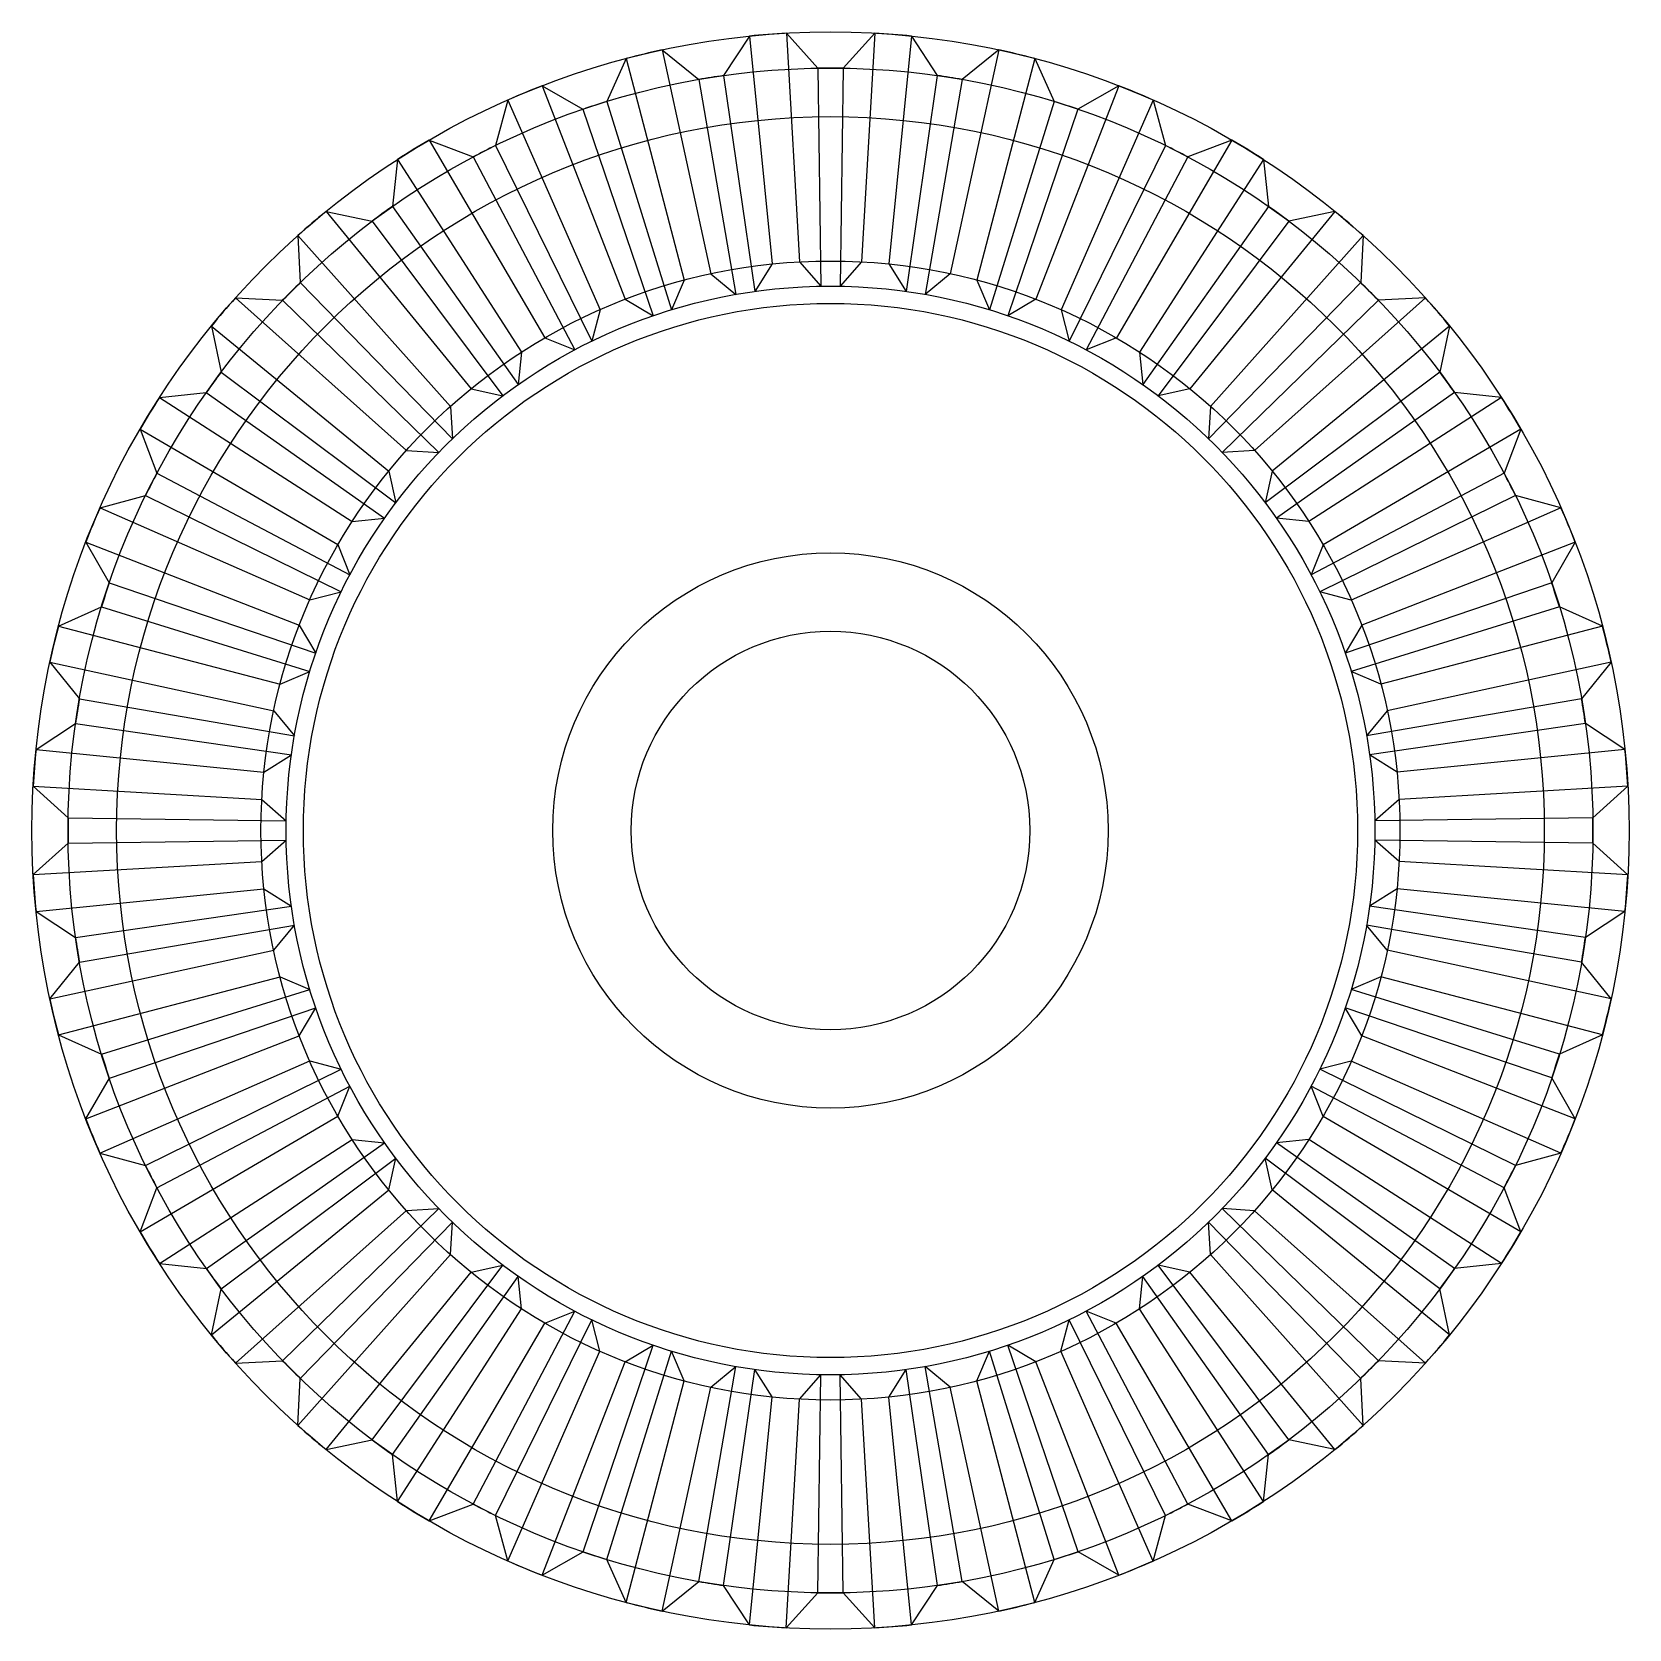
# Model space of a CAD drawing. Header units: millimetres. Extents: x -101.6 to -50.7, y -108.5 to -57.6.
import ezdxf

# ---------------------------------------------------------------- set-up
doc = ezdxf.new("R2010")
doc.units = ezdxf.units.MM
doc.layers.get('0').update_dxf_attribs({"linetype": 'CONTINUOUS'})

msp = doc.modelspace()

# ---------------------------------------------------------------- linework, layer by layer
for p, q in [((-78.733, -57.687), (-79.556, -58.946)), ((-78.733, -57.687), (-78.007, -64.951)), ((-77.557, -57.595), (-76.55, -58.709)), ((-77.557, -57.595), (-77.138, -64.883)), ((-74.741, -57.595), (-75.751, -58.709)), ((-74.741, -57.595), (-75.16, -64.883)), ((-73.565, -57.687), (-74.291, -64.951)), ((-73.565, -57.687), (-72.745, -58.946)), ((-82.662, -58.403), (-83.278, -59.775)), ((-82.662, -58.403), (-80.808, -65.464)), ((-81.515, -58.128), (-80.346, -59.071)), ((-81.515, -58.128), (-79.961, -65.261)), ((-70.783, -58.128), (-72.337, -65.261)), ((-70.783, -58.128), (-71.955, -59.071)), ((-69.636, -58.404), (-71.49, -65.464)), ((-69.636, -58.404), (-69.023, -59.774)), ((-79.556, -58.946), (-78.562, -65.824)), ((-76.55, -58.709), (-76.453, -65.659)), ((-75.751, -58.709), (-75.844, -65.659)), ((-72.745, -58.946), (-73.736, -65.825)), ((-85.341, -59.274), (-84.039, -60.022)), ((-85.341, -59.274), (-82.69, -66.075)), ((-80.346, -59.071), (-79.163, -65.92)), ((-71.955, -59.071), (-73.134, -65.92)), ((-66.957, -59.274), (-69.608, -66.076)), ((-66.957, -59.274), (-68.262, -60.022)), ((-86.431, -59.725), (-86.825, -61.176)), ((-86.431, -59.725), (-83.495, -66.409)), ((-84.039, -60.022), (-81.799, -66.601)), ((-83.278, -59.775), (-81.22, -66.413)), ((-69.023, -59.774), (-71.078, -66.414)), ((-68.262, -60.022), (-70.498, -66.602)), ((-65.867, -59.725), (-68.803, -66.409)), ((-65.867, -59.725), (-65.476, -61.175)), ((-88.94, -61.004), (-87.537, -61.539)), ((-88.94, -61.004), (-85.258, -67.307)), ((-63.358, -61.004), (-67.04, -67.308)), ((-63.358, -61.004), (-64.764, -61.538)), ((-87.537, -61.539), (-84.296, -67.687)), ((-86.825, -61.176), (-83.753, -67.411)), ((-65.476, -61.175), (-68.545, -67.411)), ((-64.764, -61.538), (-68.002, -67.688)), ((-89.946, -61.62), (-90.108, -63.115)), ((-89.946, -61.62), (-86.001, -67.762)), ((-62.352, -61.621), (-66.297, -67.763)), ((-62.352, -61.621), (-62.193, -63.114)), ((-90.108, -63.115), (-86.099, -68.792)), ((-62.193, -63.114), (-66.199, -68.793)), ((-92.225, -63.275), (-90.755, -63.585)), ((-92.225, -63.275), (-87.602, -68.925)), ((-90.755, -63.585), (-86.592, -69.15)), ((-61.546, -63.584), (-65.706, -69.151)), ((-60.074, -63.276), (-64.696, -68.926)), ((-60.074, -63.276), (-61.546, -63.584)), ((-93.122, -64.041), (-93.048, -65.543)), ((-93.122, -64.041), (-88.264, -69.491)), ((-59.177, -64.042), (-64.034, -69.492)), ((-59.177, -64.042), (-59.253, -65.542)), ((-78.007, -64.951), (-78.562, -65.824)), ((-77.138, -64.883), (-76.453, -65.659)), ((-75.16, -64.883), (-75.844, -65.659)), ((-74.291, -64.951), (-73.736, -65.825)), ((-93.048, -65.543), (-88.2, -70.523)), ((-80.808, -65.464), (-81.22, -66.413)), ((-79.961, -65.261), (-79.163, -65.92)), ((-72.337, -65.261), (-73.134, -65.92)), ((-71.49, -65.464), (-71.078, -66.414)), ((-59.253, -65.542), (-64.098, -70.525)), ((-95.113, -66.033), (-93.613, -66.109)), ((-95.113, -66.033), (-89.664, -70.89)), ((-93.613, -66.109), (-88.631, -70.954)), ((-82.69, -66.075), (-81.799, -66.601)), ((-69.608, -66.076), (-70.498, -66.602)), ((-58.687, -66.108), (-63.667, -70.956)), ((-57.185, -66.034), (-62.635, -70.891)), ((-57.185, -66.034), (-58.687, -66.108)), ((-83.495, -66.409), (-83.753, -67.411)), ((-68.803, -66.409), (-68.545, -67.411)), ((-95.879, -66.93), (-95.572, -68.402)), ((-95.879, -66.93), (-90.229, -71.552)), ((-56.419, -66.931), (-62.069, -71.553)), ((-56.419, -66.931), (-56.729, -68.4)), ((-85.258, -67.307), (-84.296, -67.687)), ((-67.04, -67.308), (-68.002, -67.688)), ((-86.001, -67.762), (-86.099, -68.792)), ((-66.297, -67.763), (-66.199, -68.793)), ((-95.572, -68.402), (-90.004, -72.562)), ((-56.729, -68.4), (-62.294, -72.564)), ((-97.535, -69.208), (-96.042, -69.049)), ((-97.535, -69.208), (-91.393, -73.153)), ((-96.042, -69.049), (-90.362, -73.055)), ((-87.602, -68.925), (-86.592, -69.15)), ((-64.696, -68.926), (-65.706, -69.151)), ((-56.259, -69.047), (-61.936, -73.057)), ((-54.764, -69.21), (-60.906, -73.154)), ((-54.764, -69.21), (-56.259, -69.047)), ((-88.264, -69.491), (-88.2, -70.523)), ((-64.034, -69.492), (-64.098, -70.525)), ((-98.151, -70.214), (-97.617, -71.62)), ((-98.151, -70.214), (-91.848, -73.896)), ((-54.147, -70.215), (-60.451, -73.897)), ((-54.147, -70.215), (-54.683, -71.618)), ((-89.664, -70.89), (-88.631, -70.954)), ((-62.635, -70.891), (-63.667, -70.956)), ((-97.617, -71.62), (-91.467, -74.858)), ((-90.229, -71.552), (-90.004, -72.562)), ((-62.069, -71.553), (-62.294, -72.564)), ((-54.683, -71.618), (-60.831, -74.86)), ((-99.43, -72.724), (-97.98, -72.333)), ((-99.43, -72.724), (-92.746, -75.659)), ((-97.98, -72.333), (-91.744, -75.401)), ((-54.32, -72.331), (-60.554, -75.403)), ((-52.869, -72.725), (-59.552, -75.66)), ((-52.869, -72.725), (-54.32, -72.331)), ((-91.393, -73.153), (-90.362, -73.055)), ((-60.906, -73.154), (-61.936, -73.057)), ((-99.881, -73.813), (-99.134, -75.118)), ((-99.881, -73.813), (-93.08, -76.464)), ((-91.848, -73.896), (-91.467, -74.858)), ((-60.451, -73.897), (-60.831, -74.86)), ((-52.417, -73.815), (-59.219, -76.465)), ((-52.417, -73.815), (-53.166, -75.117)), ((-99.134, -75.118), (-92.553, -77.355)), ((-53.166, -75.117), (-59.745, -77.356)), ((-92.746, -75.659), (-91.744, -75.401)), ((-59.552, -75.66), (-60.554, -75.403)), ((-100.752, -76.492), (-99.381, -75.879)), ((-99.381, -75.879), (-92.742, -77.934)), ((-52.919, -75.877), (-59.557, -77.936)), ((-51.547, -76.494), (-52.919, -75.877)), ((-100.752, -76.492), (-93.691, -78.346)), ((-93.08, -76.464), (-92.553, -77.355)), ((-59.219, -76.465), (-59.745, -77.356)), ((-51.547, -76.494), (-58.608, -78.347)), ((-101.027, -77.639), (-100.085, -78.811)), ((-101.027, -77.639), (-93.895, -79.193)), ((-51.272, -77.64), (-58.404, -79.194)), ((-51.272, -77.64), (-52.215, -78.809)), ((-93.691, -78.346), (-92.742, -77.934)), ((-58.608, -78.347), (-59.557, -77.936)), ((-100.085, -78.811), (-93.236, -79.99)), ((-52.215, -78.809), (-59.063, -79.992)), ((-93.895, -79.193), (-93.236, -79.99)), ((-58.404, -79.194), (-59.063, -79.992)), ((-101.468, -80.421), (-100.21, -79.601)), ((-100.21, -79.601), (-93.331, -80.592)), ((-52.09, -79.599), (-58.968, -80.594)), ((-50.831, -80.422), (-52.09, -79.599)), ((-101.468, -80.421), (-94.204, -81.147)), ((-94.204, -81.147), (-93.331, -80.592)), ((-58.095, -81.149), (-58.968, -80.594)), ((-50.831, -80.422), (-58.095, -81.149)), ((-101.561, -81.597), (-100.446, -82.607)), ((-101.561, -81.597), (-94.273, -82.016)), ((-50.739, -81.598), (-58.027, -82.017)), ((-50.739, -81.598), (-51.853, -82.605)), ((-94.273, -82.016), (-93.497, -82.7)), ((-58.027, -82.017), (-58.802, -82.702)), ((-100.446, -82.607), (-93.497, -82.7)), ((-51.853, -82.605), (-58.802, -82.702)), ((-101.561, -84.413), (-100.446, -83.407)), ((-100.446, -83.407), (-93.497, -83.31)), ((-94.273, -83.995), (-93.497, -83.31)), ((-58.027, -83.996), (-58.802, -83.311)), ((-51.853, -83.405), (-58.802, -83.311)), ((-50.739, -84.415), (-51.853, -83.405)), ((-101.561, -84.413), (-94.273, -83.995)), ((-50.739, -84.415), (-58.027, -83.996)), ((-101.468, -85.589), (-94.204, -84.863)), ((-94.204, -84.863), (-93.331, -85.418)), ((-58.095, -84.864), (-58.968, -85.42)), ((-50.831, -85.591), (-58.095, -84.864)), ((-100.21, -86.413), (-93.331, -85.418)), ((-52.089, -86.411), (-58.968, -85.42)), ((-101.468, -85.589), (-100.21, -86.413)), ((-100.084, -87.203), (-93.236, -86.02)), ((-93.895, -86.818), (-93.236, -86.02)), ((-50.831, -85.591), (-52.089, -86.411)), ((-58.405, -86.819), (-59.064, -86.021)), ((-52.214, -87.201), (-59.064, -86.021)), ((-101.028, -88.371), (-93.895, -86.818)), ((-51.272, -88.373), (-58.405, -86.819)), ((-101.028, -88.371), (-100.084, -87.203)), ((-51.272, -88.373), (-52.214, -87.201)), ((-100.752, -89.518), (-93.692, -87.665)), ((-93.692, -87.665), (-92.742, -88.076)), ((-58.608, -87.666), (-59.557, -88.078)), ((-51.547, -89.52), (-58.608, -87.666)), ((-99.38, -90.134), (-92.742, -88.076)), ((-52.918, -90.133), (-59.557, -88.078)), ((-99.133, -90.895), (-92.554, -88.655)), ((-93.08, -89.547), (-92.554, -88.655)), ((-59.22, -89.548), (-59.746, -88.657)), ((-53.165, -90.893), (-59.746, -88.657)), ((-100.752, -89.518), (-99.38, -90.134)), ((-99.882, -92.197), (-93.08, -89.547)), ((-52.418, -92.198), (-59.22, -89.548)), ((-51.547, -89.52), (-52.918, -90.133)), ((-99.431, -93.287), (-92.747, -90.351)), ((-92.747, -90.351), (-91.745, -90.609)), ((-59.553, -90.353), (-60.555, -90.611)), ((-52.869, -93.288), (-59.553, -90.353)), ((-99.882, -92.197), (-99.133, -90.895)), ((-97.979, -93.681), (-91.745, -90.609)), ((-54.319, -93.679), (-60.555, -90.611)), ((-52.418, -92.198), (-53.165, -90.893)), ((-97.616, -94.393), (-91.468, -91.152)), ((-91.848, -92.115), (-91.468, -91.152)), ((-60.451, -92.116), (-60.832, -91.154)), ((-54.682, -94.392), (-60.832, -91.154)), ((-98.152, -95.796), (-91.848, -92.115)), ((-54.148, -95.798), (-60.451, -92.116)), ((-97.536, -96.802), (-91.393, -92.857)), ((-96.041, -96.964), (-90.364, -92.955)), ((-91.393, -92.857), (-90.364, -92.955)), ((-60.907, -92.858), (-61.937, -92.957)), ((-56.258, -96.963), (-61.937, -92.957)), ((-54.764, -96.803), (-60.907, -92.858)), ((-99.431, -93.287), (-97.979, -93.681)), ((-95.57, -97.611), (-90.005, -93.448)), ((-90.23, -94.458), (-90.005, -93.448)), ((-62.07, -94.459), (-62.295, -93.45)), ((-56.728, -97.61), (-62.295, -93.45)), ((-52.869, -93.288), (-54.319, -93.679)), ((-98.152, -95.796), (-97.616, -94.393)), ((-95.88, -99.081), (-90.23, -94.458)), ((-56.42, -99.082), (-62.07, -94.459)), ((-54.148, -95.798), (-54.682, -94.392)), ((-95.114, -99.978), (-89.665, -95.121)), ((-93.612, -99.904), (-88.632, -95.056)), ((-89.665, -95.121), (-88.632, -95.056)), ((-62.635, -95.122), (-63.668, -95.058)), ((-58.686, -99.903), (-63.668, -95.058)), ((-57.186, -99.979), (-62.635, -95.122)), ((-93.047, -100.47), (-88.201, -95.487)), ((-88.265, -96.52), (-88.201, -95.487)), ((-64.035, -96.521), (-64.099, -95.488)), ((-59.251, -100.468), (-64.099, -95.488)), ((-93.123, -101.97), (-88.265, -96.52)), ((-59.178, -101.97), (-64.035, -96.521)), ((-97.536, -96.802), (-96.041, -96.964)), ((-92.226, -102.736), (-87.603, -97.086)), ((-90.754, -102.428), (-86.593, -96.861)), ((-90.107, -102.898), (-86.1, -97.219)), ((-87.603, -97.086), (-86.593, -96.861)), ((-86.002, -98.249), (-86.1, -97.219)), ((-64.697, -97.087), (-65.707, -96.862)), ((-61.544, -102.427), (-65.707, -96.862)), ((-60.075, -102.736), (-64.697, -97.087)), ((-54.764, -96.803), (-56.258, -96.963)), ((-95.88, -99.081), (-95.57, -97.611)), ((-66.298, -98.25), (-66.2, -97.22)), ((-62.191, -102.897), (-66.2, -97.22)), ((-56.42, -99.082), (-56.728, -97.61)), ((-89.947, -104.391), (-86.002, -98.249)), ((-88.941, -105.008), (-85.259, -98.704)), ((-87.536, -104.473), (-84.297, -98.324)), ((-86.823, -104.836), (-83.755, -98.6)), ((-85.259, -98.704), (-84.297, -98.324)), ((-83.496, -99.603), (-83.755, -98.6)), ((-68.804, -99.603), (-68.546, -98.601)), ((-65.475, -104.836), (-68.546, -98.601)), ((-67.041, -98.705), (-68.004, -98.325)), ((-64.762, -104.472), (-68.004, -98.325)), ((-63.359, -105.008), (-67.041, -98.705)), ((-62.353, -104.392), (-66.298, -98.25)), ((-86.432, -106.286), (-83.496, -99.603)), ((-84.037, -105.99), (-81.801, -99.41)), ((-83.277, -106.237), (-81.221, -99.598)), ((-82.692, -99.936), (-81.801, -99.41)), ((-80.81, -100.547), (-81.221, -99.598)), ((-71.491, -100.548), (-71.08, -99.599)), ((-69.021, -106.237), (-71.08, -99.599)), ((-69.609, -99.936), (-70.5, -99.41)), ((-68.26, -105.99), (-70.5, -99.41)), ((-65.869, -106.287), (-68.804, -99.603)), ((-95.114, -99.978), (-93.612, -99.904)), ((-85.342, -106.738), (-82.692, -99.936)), ((-80.345, -106.941), (-79.165, -100.092)), ((-79.963, -100.751), (-79.165, -100.092)), ((-79.555, -107.066), (-78.563, -100.187)), ((-78.008, -101.06), (-78.563, -100.187)), ((-74.292, -101.061), (-73.738, -100.187)), ((-72.743, -107.066), (-73.738, -100.187)), ((-72.338, -100.751), (-73.136, -100.092)), ((-71.953, -106.941), (-73.136, -100.092)), ((-66.958, -106.738), (-69.609, -99.936)), ((-57.186, -99.979), (-58.686, -99.903)), ((-93.123, -101.97), (-93.047, -100.47)), ((-82.663, -107.608), (-80.81, -100.547)), ((-81.516, -107.884), (-79.963, -100.751)), ((-77.14, -101.129), (-76.455, -100.353)), ((-76.549, -107.303), (-76.455, -100.353)), ((-75.161, -101.129), (-75.846, -100.353)), ((-75.749, -107.303), (-75.846, -100.353)), ((-70.784, -107.884), (-72.338, -100.751)), ((-69.637, -107.609), (-71.491, -100.548)), ((-59.178, -101.97), (-59.251, -100.468)), ((-78.735, -108.324), (-78.008, -101.06)), ((-77.559, -108.417), (-77.14, -101.129)), ((-74.742, -108.417), (-75.161, -101.129)), ((-73.566, -108.324), (-74.292, -101.061)), ((-92.226, -102.736), (-90.754, -102.428)), ((-60.075, -102.736), (-61.544, -102.427)), ((-89.947, -104.391), (-90.107, -102.898)), ((-62.353, -104.392), (-62.191, -102.897)), ((-88.941, -105.008), (-87.536, -104.473)), ((-86.432, -106.286), (-86.823, -104.836)), ((-65.869, -106.287), (-65.475, -104.836)), ((-63.359, -105.008), (-64.762, -104.472)), ((-85.342, -106.738), (-84.037, -105.99)), ((-82.663, -107.608), (-83.277, -106.237)), ((-69.637, -107.609), (-69.021, -106.237)), ((-66.958, -106.738), (-68.26, -105.99)), ((-81.516, -107.884), (-80.345, -106.941)), ((-78.735, -108.324), (-79.555, -107.066)), ((-77.559, -108.417), (-76.549, -107.303)), ((-74.742, -108.417), (-75.749, -107.303)), ((-73.566, -108.324), (-72.743, -107.066)), ((-70.784, -107.884), (-71.953, -106.941))]:
    msp.add_line(p, q)
for radius in [25.45, 24.3, 22.75, 18.15, 17.35, 16.8, 8.85, 6.35]:
    msp.add_circle((-76.15, -83.006), radius)
for radius, start, end in [(25.45, 93.1706, 95.8262), (25.45, 93.1706, 95.8262), (25.45, 84.1706, 86.8262), (25.45, 84.1706, 86.8262), (25.45, 102.1706, 104.8262), (25.45, 102.1706, 104.8262), (25.45, 75.1706, 77.8262), (25.45, 75.1706, 77.8262), (24.3, 98.0591, 99.9451), (24.3, 89.0591, 90.9451), (24.3, 80.0591, 81.9451), (25.45, 111.1706, 113.8262), (25.45, 111.1706, 113.8262), (25.45, 66.1706, 68.8262), (25.45, 66.1706, 68.8262), (24.3, 107.0591, 108.9451), (24.3, 71.0591, 72.9451), (25.45, 120.1706, 122.8262), (25.45, 120.1706, 122.8262), (25.45, 57.1706, 59.8262), (25.45, 57.1706, 59.8262), (24.3, 116.0591, 117.9451), (24.3, 62.0591, 63.9451), (24.3, 125.0591, 126.9451), (24.3, 53.0591, 54.9451), (25.45, 129.1706, 131.8262), (25.45, 129.1706, 131.8262), (25.45, 48.1706, 50.8262), (25.45, 48.1706, 50.8262), (24.3, 134.0591, 135.9451), (24.3, 44.0591, 45.9451), (25.45, 138.1706, 140.8262), (25.45, 138.1706, 140.8262), (25.45, 39.1706, 41.8262), (25.45, 39.1706, 41.8262), (24.3, 143.0591, 144.9451), (24.3, 35.0591, 36.9451), (25.45, 147.1706, 149.8262), (25.45, 147.1706, 149.8262), (25.45, 30.1706, 32.8262), (25.45, 30.1706, 32.8262), (24.3, 152.0591, 153.9451), (24.3, 26.0591, 27.9451), (25.45, 156.1706, 158.8262), (25.45, 156.1706, 158.8262), (25.45, 21.1706, 23.8262), (25.45, 21.1706, 23.8262), (24.3, 161.0591, 162.9451), (24.3, 17.0591, 18.9451), (25.45, 165.1706, 167.8262), (25.45, 165.1706, 167.8262), (25.45, 12.1706, 14.8262), (25.45, 12.1706, 14.8262), (24.3, 170.0591, 171.9451), (24.3, 8.0591, 9.9451), (25.45, 174.1706, 176.8262), (25.45, 174.1706, 176.8262), (25.45, 3.1706, 5.8262), (25.45, 3.1706, 5.8262), (24.3, 179.0591, 180.9451), (24.3, -0.9409, 0.9451), (25.45, 183.1706, 185.8262), (25.45, 183.1706, 185.8262), (25.45, 354.1706, 356.8262), (25.45, 354.1706, 356.8262), (24.3, 188.0591, 189.9451), (24.3, 350.0591, 351.9451), (25.45, 192.1706, 194.8262), (25.45, 192.1706, 194.8262), (25.45, 345.1706, 347.8262), (25.45, 345.1706, 347.8262), (24.3, 197.0591, 198.9451), (24.3, 341.0591, 342.9451), (25.45, 201.1706, 203.8262), (25.45, 201.1706, 203.8262), (25.45, 336.1706, 338.8262), (25.45, 336.1706, 338.8262), (24.3, 206.0591, 207.9451), (24.3, 332.0591, 333.9451), (25.45, 210.1706, 212.8262), (25.45, 210.1706, 212.8262), (25.45, 327.1706, 329.8262), (25.45, 327.1706, 329.8262), (24.3, 215.0591, 216.9451), (24.3, 323.0591, 324.9451), (25.45, 219.1706, 221.8262), (25.45, 219.1706, 221.8262), (25.45, 318.1706, 320.8262), (25.45, 318.1706, 320.8262), (24.3, 224.0591, 225.9451), (24.3, 314.0591, 315.9451), (25.45, 228.1706, 230.8262), (25.45, 228.1706, 230.8262), (25.45, 309.1706, 311.8262), (25.45, 309.1706, 311.8262), (24.3, 233.0591, 234.9451), (24.3, 305.0591, 306.9451), (25.45, 237.1706, 239.8262), (25.45, 237.1706, 239.8262), (24.3, 242.0591, 243.9451), (24.3, 296.0591, 297.9451), (25.45, 300.1706, 302.8262), (25.45, 300.1706, 302.8262), (25.45, 246.1706, 248.8262), (25.45, 246.1706, 248.8262), (24.3, 251.0591, 252.9451), (24.3, 287.0591, 288.9451), (25.45, 291.1706, 293.8262), (25.45, 291.1706, 293.8262), (24.3, 260.0591, 261.9451), (24.3, 269.0591, 270.9451), (24.3, 278.0591, 279.9451), (25.45, 255.1706, 257.8262), (25.45, 255.1706, 257.8262), (25.45, 282.1706, 284.8262), (25.45, 282.1706, 284.8262), (25.45, 264.1706, 266.8262), (25.45, 264.1706, 266.8262), (25.45, 273.1706, 275.8262), (25.45, 273.1706, 275.8262)]:
    msp.add_arc((-76.15, -83.006), radius, start, end)

doc.saveas('drawing.dxf')
